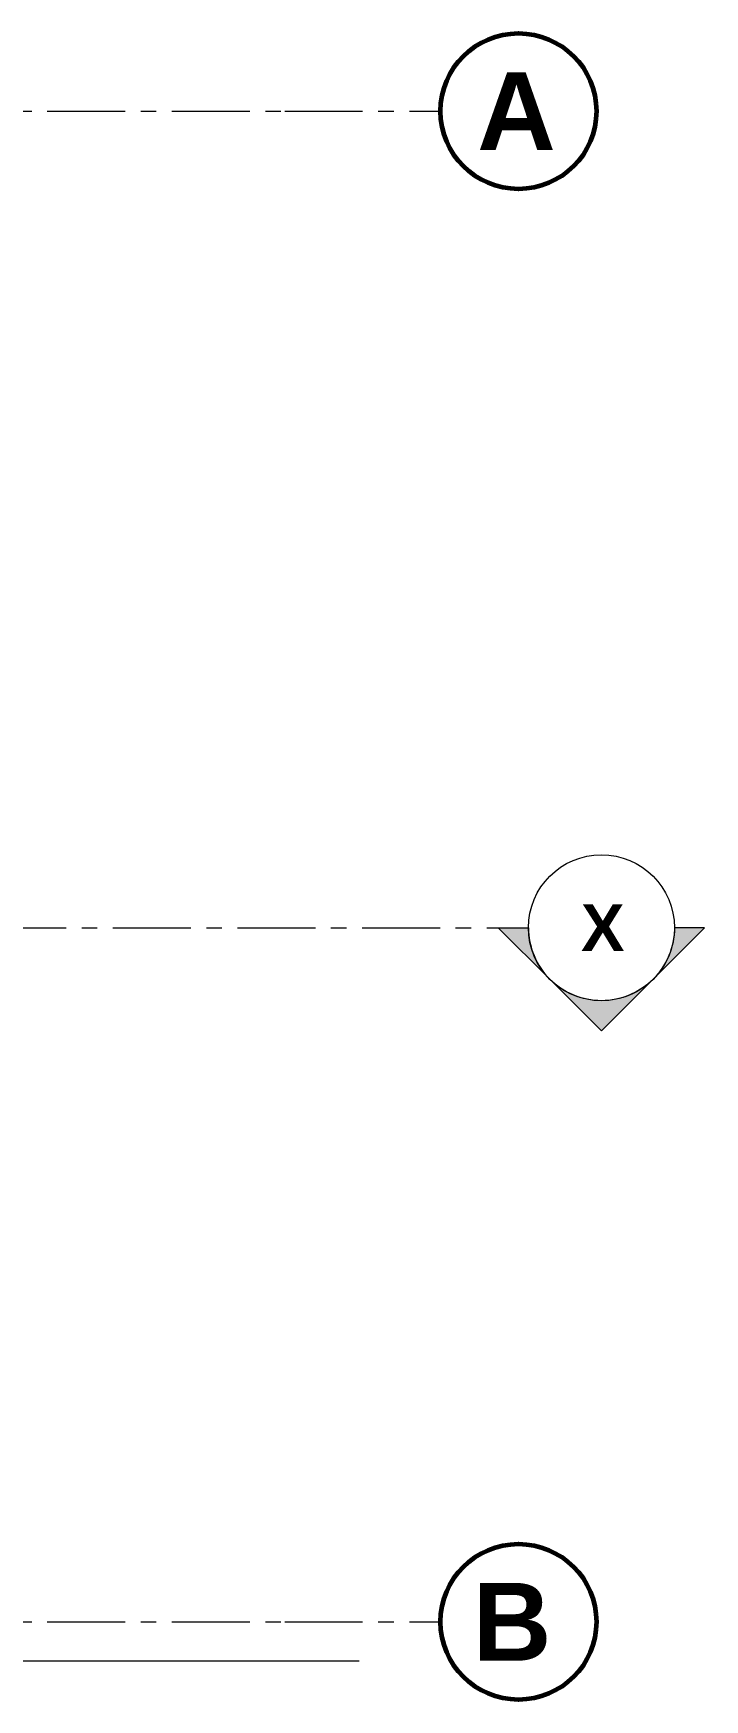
# Model space of a CAD drawing. Header units: inches. Extents: x -19 to 5698, y -728 to 92.
# Drawn here: x 237.96 to 242.27, y 29.45 to 40.15 of the extents above; entities that cross this region are included whole.
import ezdxf

# ---------------------------------------------------------------- set-up
doc = ezdxf.new("R2010")
doc.units = ezdxf.units.IN
doc.header["$MEASUREMENT"] = 0
doc.linetypes.add('Punto & Raya', pattern=[0.65, 0.5, -0.075, 0, -0.075])
for name, color, linetype in [('02 _ ARQ _ ALB _ Ejes Generales', 251, 'Continuous'), ('Dibujo 2D - General', 7, 'Continuous'), ('Marcador - Secciones', 7, 'Continuous')]:
    doc.layers.add(name, color=color, linetype=linetype)
doc.styles.add('Estilo_Generado_1', font='swisseb.ttf')

msp = doc.modelspace()

# ---------------------------------------------------------------- hatches: boundary and pattern name
at = {"layer": 'Marcador - Secciones', "linetype": 'Continuous', "lineweight": 13}
for points in [[(240.9403, 34.4067), (241.2715, 34.0755, -0.1989124), (241.1343, 34.4067)], [(242.2653, 34.4067), (242.0712, 34.4067, -0.1989124), (241.934, 34.0755)], [(241.934, 34.0755, -0.4142136), (241.2715, 34.0755), (241.6028, 33.7442)]]:
    msp.add_hatch(color=7, dxfattribs=at).paths.add_polyline_path(points)

# ---------------------------------------------------------------- linework, layer by layer
at = {"layer": '02 _ ARQ _ ALB _ Ejes Generales', "color": 251, "linetype": 'Punto & Raya', "lineweight": 13, "true_color": 0x636466}
for p, q in [((190.8454, 39.65), (239.57, 39.65)), ((239.57, 39.65), (240.57, 39.65)), ((190.8454, 29.95), (239.57, 29.95)), ((239.57, 29.95), (240.57, 29.95))]:
    msp.add_line(p, q, dxfattribs=at)
at = {"layer": '02 _ ARQ _ ALB _ Ejes Generales', "color": 7, "linetype": 'Continuous', "lineweight": 60}
for centre in [(241.07, 39.65), (241.07, 29.95)]:
    msp.add_circle(centre, 0.5, dxfattribs=at)
at = {"layer": 'Dibujo 2D - General', "color": 7, "linetype": 'Continuous', "lineweight": 13}
msp.add_line((236.57, 29.7), (240.0467, 29.7), dxfattribs=at)
at = {"layer": 'Marcador - Secciones', "color": 251, "linetype": 'Punto & Raya', "lineweight": 13, "true_color": 0x636466}
msp.add_line((189.6667, 34.4067), (240.9403, 34.4067), dxfattribs=at)
at = {"layer": 'Marcador - Secciones', "color": 7, "linetype": 'Continuous', "lineweight": 13, "flags": 128}
for points in [[(240.9403, 34.4067), (241.1343, 34.4067, 0.1989124), (241.2715, 34.0755)], [(242.2653, 34.4067), (242.0712, 34.4067, -0.1989124), (241.934, 34.0755)], [(241.934, 34.0755, -0.4142136), (241.2715, 34.0755), (241.6028, 33.7442)]]:
    msp.add_lwpolyline(points, format="xyb", close=True, dxfattribs=at)
at = {"layer": 'Marcador - Secciones', "color": 7, "linetype": 'Continuous', "lineweight": 13}
msp.add_circle((241.6028, 34.4067), 0.4685, dxfattribs=at)

# ---------------------------------------------------------------- texts
at = {"layer": '02 _ ARQ _ ALB _ Ejes Generales', "color": 7, "lineweight": 30, "char_height": 0.5, "attachment_point": 1, "style": 'Estilo_Generado_1'}
for s, insert in [('\\A1;{\\pql;\\pt0;\\fSwis721 Ex BT|b1|i0|c0|p34;A}', (240.8049, 39.9)), ('\\A1;{\\pql;\\pt0;\\fSwis721 Ex BT|b1|i0|c0|p34;B}', (240.7774, 30.2))]:
    msp.add_mtext(s, dxfattribs=dict(at, insert=insert))
at = {"layer": 'Marcador - Secciones', "color": 5, "lineweight": 25, "insert": (241.7509, 34.2567), "char_height": 0.3, "attachment_point": 9, "style": 'Estilo_Generado_1'}
msp.add_mtext('\\A1;{\\pqr;\\pt0;\\fSwis721 Ex BT|b1|i0|c0|p34;X}', dxfattribs=at)

doc.saveas('drawing.dxf')
